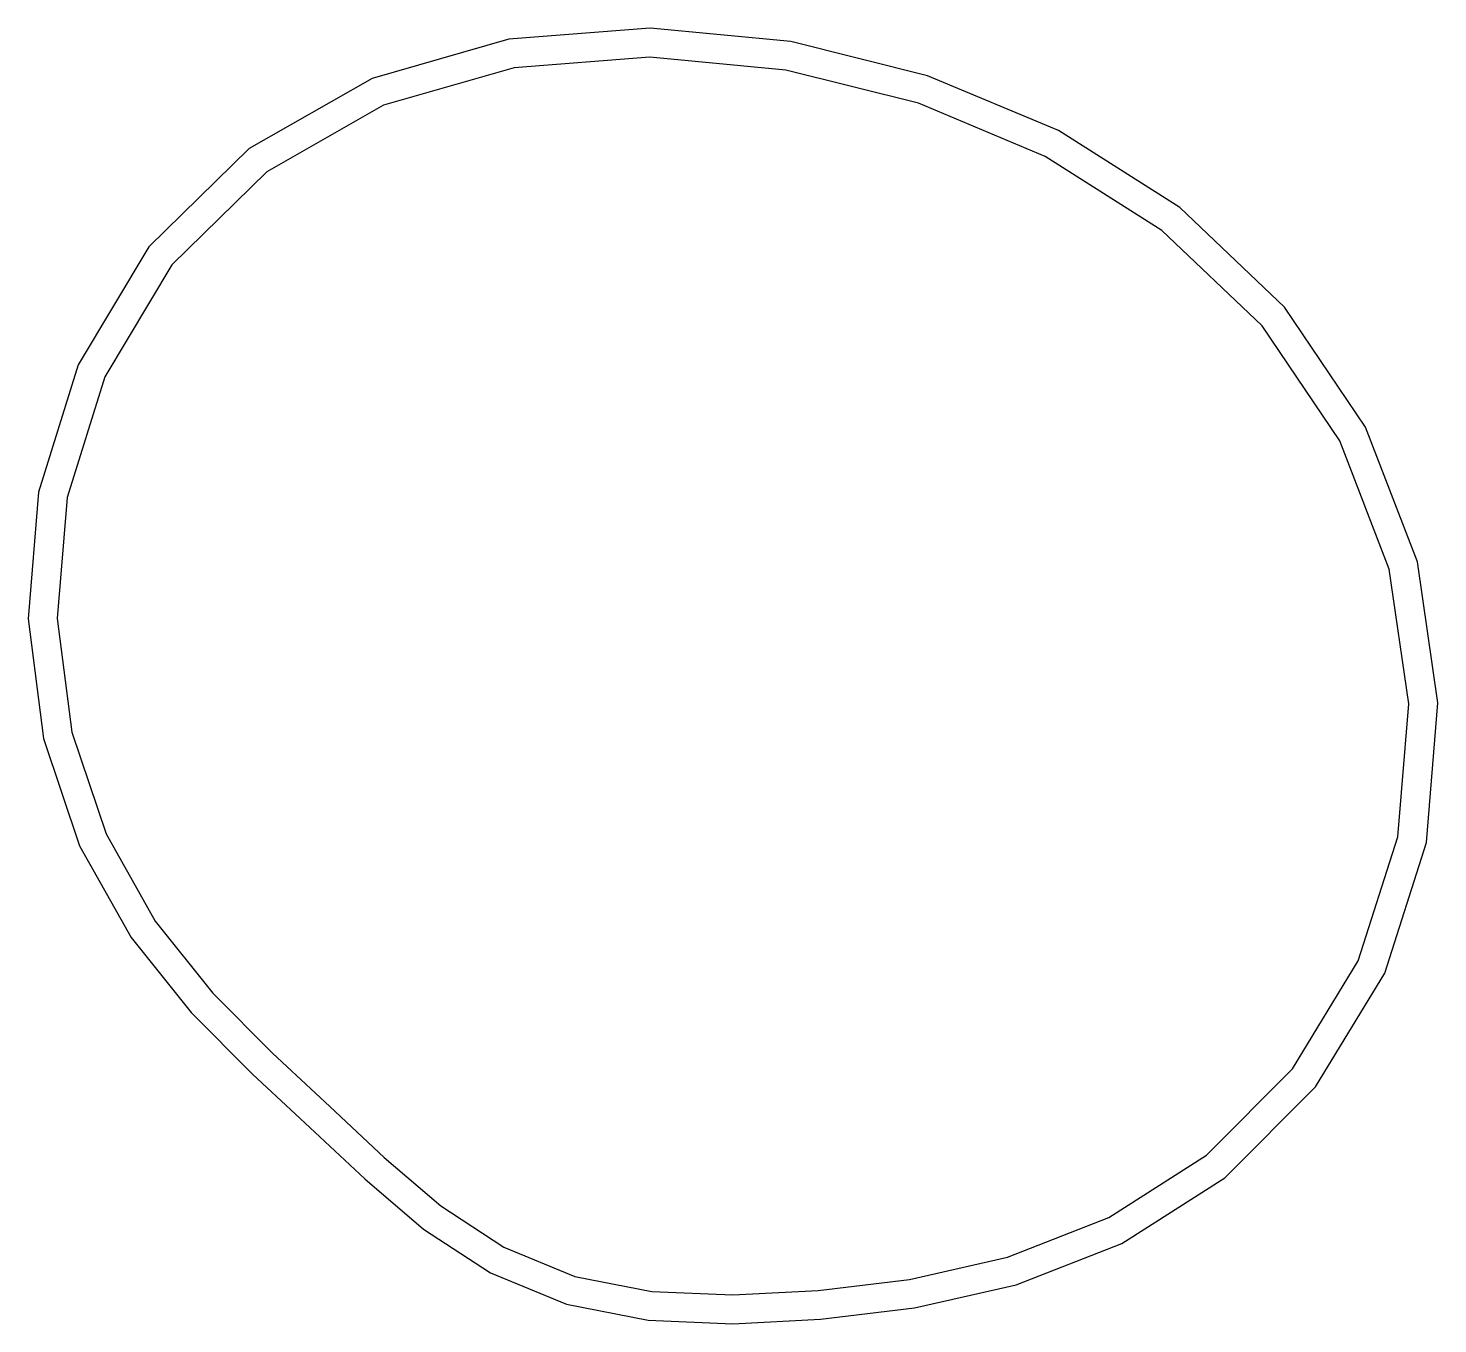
# Model space of a CAD drawing. Header units: millimetres. Extents: x -64 to 82, y -50 to 84.
import ezdxf

# ---------------------------------------------------------------- set-up
doc = ezdxf.new("R2010")
doc.units = ezdxf.units.MM
doc.layers.get('0').update_dxf_attribs({"linetype": 'CONTINUOUS'})

msp = doc.modelspace()

# ---------------------------------------------------------------- linework, layer by layer
for points in [[(-0.18, -49.8), (8.59, -50.16), (17.67, -49.7), (27.41, -48.52), (37.95, -46.13), (48.93, -41.83), (59.59, -35.04), (68.99, -25.61), (76.17, -13.82), (80.51, -0.29), (81.68, 14.18), (79.57, 28.81), (74.19, 42.76), (65.78, 55.21), (54.92, 65.53), (42.36, 73.5), (28.78, 79.19), (14.58, 82.74), (0.01, 84.11), (-14.64, 82.99), (-28.8, 78.91), (-41.57, 71.64), (-51.97, 61.46), (-59.31, 49.23), (-63.41, 36.04), (-64.48, 22.89), (-62.91, 10.5), (-59.16, -0.61), (-53.81, -10.11), (-47.58, -17.91), (-41.23, -24.28), (-35.27, -29.83), (-29.56, -35.15), (-23.5, -40.34), (-16.56, -44.89), (-8.67, -48.14)], [(0.18, -46.81), (8.57, -47.16), (17.42, -46.71), (26.9, -45.56), (37.06, -43.26), (47.56, -39.14), (57.7, -32.68), (66.61, -23.74), (73.42, -12.56), (77.54, 0.29), (78.66, 14.09), (76.65, 28.05), (71.52, 41.36), (63.48, 53.26), (53.06, 63.15), (40.97, 70.83), (27.83, 76.33), (14.07, 79.78), (-0.01, 81.1), (-14.1, 80.02), (-27.63, 76.13), (-39.75, 69.22), (-49.59, 59.58), (-56.55, 47.99), (-60.45, 35.47), (-61.46, 22.95), (-59.97, 11.17), (-56.41, 0.61), (-51.32, -8.43), (-45.34, -15.91), (-39.15, -22.13), (-33.22, -27.64), (-27.56, -32.92), (-21.7, -37.94), (-15.15, -42.23), (-7.8, -45.25)]]:
    msp.add_lwpolyline(points, close=True)

doc.saveas('drawing.dxf')
